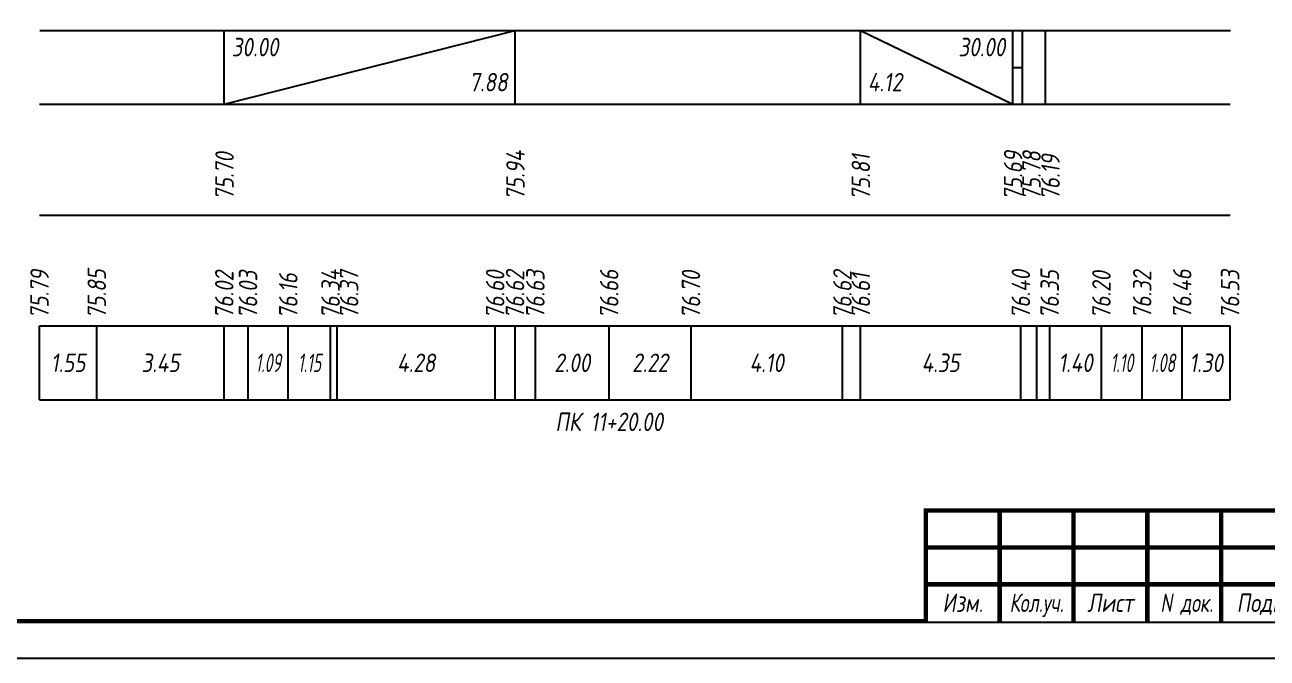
# Model space of a CAD drawing. Extents: x -717 to 1451, y -133302 to 233.
# Drawn here: x 78 to 246.2, y -17563.4 to -17477.7 of the extents above; entities that cross this region are included whole.
import ezdxf
from ezdxf.enums import TextEntityAlignment as Align

# ---------------------------------------------------------------- set-up
doc = ezdxf.new("R2010")
doc.units = 0
for name, color, linetype in [('Зарамочное оформление', 7, 'Continuous'), ('Код_510', 7, 'Continuous'), ('Код_516', 1, 'Continuous'), ('Подписи поперечников', 7, 'Continuous'), ('Таблица', 7, 'Continuous')]:
    doc.layers.add(name, color=color, linetype=linetype)
doc.styles.add('М', font='romand.shx', dxfattribs={"width": 0.8, "oblique": 10, "height": 2.5})

# ---------------------------------------------------------------- blocks, each defined once
blk = doc.blocks.new('Штамп')
at = {"linetype": 'Continuous'}
blk.add_wipeout([(199.95, -411.25), (384.95, -411.25), (384.95, -426.25), (199.95, -426.25)], dxfattribs=at).dxf.layer = 'Зарамочное оформление'
at = {"layer": 'Зарамочное оформление', "linetype": 'Continuous', "lineweight": -3, "const_width": 0.6, "flags": 128}
for points in [[(199.95, -426.25), (199.95, -411.25), (384.95, -411.25)], [(209.95, -411.25), (209.95, -426.25)], [(219.95, -411.25), (219.95, -426.25)], [(229.95, -411.25), (229.95, -426.25)], [(239.95, -411.25), (239.95, -426.25)], [(199.95, -416.25), (264.95, -416.25)], [(199.95, -421.25), (264.95, -421.25)]]:
    blk.add_lwpolyline(points, dxfattribs=at)
at = {"layer": 'Зарамочное оформление', "linetype": 'Continuous', "style": 'М', "oblique": 10}
for s, width, p in [('Изм.', 0.8, (204.95, -423.75)), ('Кол.уч.', 0.7, (214.95, -423.75)), ('Лист', 0.8, (224.95, -423.75)), ('N док.', 0.7, (235.28, -423.75)), ('Подпись', 0.8, (247.45, -423.75))]:
    blk.add_text(s, height=2.5, dxfattribs=dict(at, width=width)).set_placement(p, align=Align.MIDDLE_CENTER)
blk = doc.blocks.new('шифр')
blk.add_blockref('Штамп', (0, -17192))

msp = doc.modelspace()

# ---------------------------------------------------------------- linework, layer by layer
at = {"flags": 128}
msp.add_lwpolyline([(-30.054, -17563.421), (389.946, -17563.421), (389.946, -17266.421), (-30.054, -17266.421)], close=True, dxfattribs=at)
at = {"const_width": 0.6, "flags": 128}
msp.add_lwpolyline([(-10.054, -17558.421), (384.946, -17558.421), (384.946, -17271.421), (-10.054, -17271.421)], close=True, dxfattribs=at)
at = {"layer": 'Код_510'}
for p, q in [((79.946, -17528.421), (79.946, -17518.421)), ((87.697, -17528.421), (87.697, -17518.421)), ((104.961, -17528.421), (104.961, -17518.421)), ((108.178, -17528.421), (108.178, -17518.421)), ((113.631, -17528.421), (113.631, -17518.421)), ((119.364, -17528.421), (119.364, -17518.421)), ((120.261, -17528.421), (120.261, -17518.421)), ((141.641, -17528.421), (141.641, -17518.421)), ((144.334, -17528.421), (144.334, -17518.421)), ((147.085, -17528.421), (147.085, -17518.421)), ((157.084, -17528.421), (157.084, -17518.421)), ((168.164, -17528.421), (168.164, -17518.421)), ((188.664, -17528.421), (188.664, -17518.421)), ((191.101, -17528.421), (191.101, -17518.421)), ((212.828, -17528.421), (212.828, -17518.421)), ((214.972, -17528.421), (214.972, -17518.421)), ((216.733, -17528.421), (216.733, -17518.421)), ((223.738, -17528.421), (223.738, -17518.421)), ((229.261, -17528.421), (229.261, -17518.421)), ((234.675, -17528.421), (234.675, -17518.421)), ((241.157, -17528.421), (241.157, -17518.421))]:
    msp.add_line(p, q, dxfattribs=at)
at = {"layer": 'Код_516'}
for p, q in [((104.946, -17488.421), (104.946, -17478.421)), ((104.946, -17488.421), (144.334, -17478.421)), ((144.334, -17488.421), (144.334, -17478.421)), ((191.101, -17488.421), (191.101, -17478.421)), ((191.101, -17478.421), (211.725, -17488.421)), ((211.725, -17488.421), (211.725, -17478.421)), ((211.725, -17488.421), (211.725, -17478.421)), ((213.041, -17488.421), (213.041, -17478.421)), ((216.157, -17488.421), (216.157, -17478.421)), ((211.725, -17483.421), (213.041, -17483.421))]:
    msp.add_line(p, q, dxfattribs=at)
at = {"layer": 'Таблица'}
for p, q in [((80, -17478.421), (241.211, -17478.421)), ((79.946, -17488.421), (241.157, -17488.421)), ((79.946, -17503.421), (241.157, -17503.421)), ((79.946, -17518.421), (241.157, -17518.421)), ((79.946, -17528.421), (241.157, -17528.421))]:
    msp.add_line(p, q, dxfattribs=at)

# ---------------------------------------------------------------- texts
at = {"layer": 'Код_510', "style": 'М', "oblique": 10, "width": 0.8}
for s, p in [('75.79', (79.946, -17517.421)), ('75.85', (87.697, -17517.421)), ('76.02', (104.961, -17517.421)), ('76.03', (108.178, -17517.421)), ('76.16', (113.631, -17517.421)), ('76.34', (119.364, -17517.421)), ('76.37', (121.864, -17517.421)), ('76.60', (141.641, -17517.421)), ('76.62', (144.334, -17517.421)), ('76.63', (147.085, -17517.421)), ('76.66', (157.084, -17517.421)), ('76.70', (168.164, -17517.421)), ('76.62', (188.664, -17517.421)), ('76.61', (191.164, -17517.421)), ('76.40', (212.828, -17517.421)), ('76.35', (216.733, -17517.421)), ('76.20', (223.738, -17517.421)), ('76.32', (229.261, -17517.421)), ('76.46', (234.675, -17517.421)), ('76.53', (241.157, -17517.421))]:
    msp.add_text(s, height=2.5, rotation=90, dxfattribs=at).set_placement(p, align=Align.MIDDLE_LEFT)
at = {"layer": 'Код_510', "style": 'М', "oblique": 10}
for s, width, p in [('1.55', 0.8, (83.822, -17523.421)), ('3.45', 0.8, (96.329, -17523.421)), ('1.09', 0.6, (110.905, -17523.421)), ('1.15', 0.6, (116.498, -17523.421)), ('4.28', 0.8, (130.951, -17523.421)), ('2.00', 0.8, (152.084, -17523.421)), ('2.22', 0.8, (162.624, -17523.421)), ('4.10', 0.8, (178.414, -17523.421)), ('4.35', 0.8, (201.965, -17523.421)), ('1.40', 0.8, (220.236, -17523.421)), ('1.10', 0.6, (226.5, -17523.421)), ('1.08', 0.6, (231.968, -17523.421)), ('1.30', 0.8, (237.916, -17523.421))]:
    msp.add_text(s, height=2.5, dxfattribs=dict(at, width=width)).set_placement(p, align=Align.MIDDLE_CENTER)
at = {"layer": 'Код_516', "style": 'М', "oblique": 10, "width": 0.8}
msp.add_text('30.00', height=2.5, dxfattribs=at).set_placement((105.946, -17479.421), align=Align.TOP_LEFT)
msp.add_text('30.00', height=2.5, dxfattribs=at).set_placement((210.725, -17479.421), align=Align.TOP_RIGHT)
msp.add_text('7.88', height=2.5, dxfattribs=at).set_placement((143.334, -17487.421), align=Align.BOTTOM_RIGHT)
msp.add_text('4.12', height=2.5, dxfattribs=at).set_placement((192.101, -17487.421), align=Align.BOTTOM_LEFT)
for s, p in [('75.70', (105, -17501.371)), ('75.94', (144.388, -17501.371)), ('75.69', (211.78, -17501.371)), ('75.78', (214.28, -17501.371)), ('75.81', (191.155, -17501.371)), ('76.19', (216.843, -17501.371))]:
    msp.add_text(s, height=2.5, rotation=90, dxfattribs=at).set_placement(p, align=Align.MIDDLE_LEFT)
at = {"layer": 'Подписи поперечников', "style": 'М', "oblique": 10, "width": 0.8}
msp.add_text('ПК 11+20.00', height=2.5, dxfattribs=at).set_placement((157.084, -17533.421), align=Align.BOTTOM_CENTER)

# ---------------------------------------------------------------- next in the draw order: block references
msp.add_blockref('шифр', (0, 59.829))

doc.saveas('drawing.dxf')
